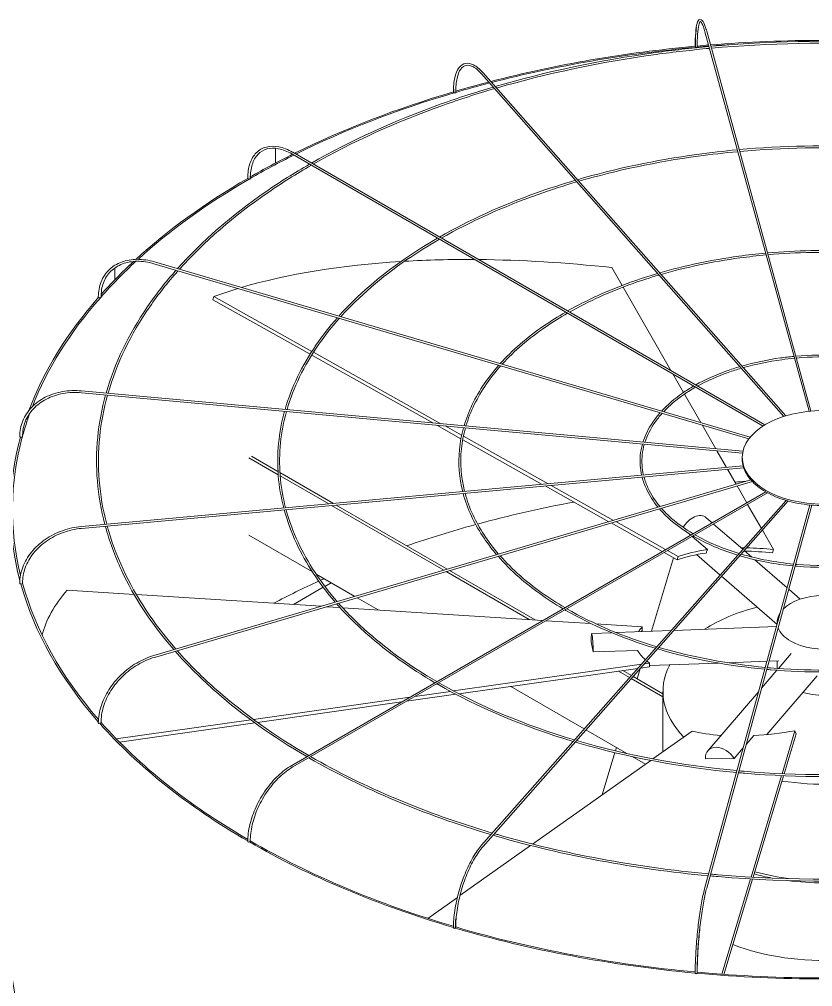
# Model space of a CAD drawing. Header units: millimetres. Extents: x -312439 to 477422, y -331570 to 212570.
# Drawn here: x 448838 to 449861, y 109039 to 110287 of the extents above; entities that cross this region are included whole.
import ezdxf

# ---------------------------------------------------------------- set-up
doc = ezdxf.new("R2010")
doc.units = ezdxf.units.MM

msp = doc.modelspace()

# ---------------------------------------------------------------- linework, layer by layer
at = {"color": 3, "linetype": 'Continuous', "lineweight": 0, "extrusion": (-1.11022e-16, 0.816497, 0.57735)}
for p, q in [((449856.3, 109781.12), (449721.945, 110270.878)), ((449724.307, 110271.526), (449858.775, 109781.358)), ((449823.899, 109774.46), (449433.95, 110216.317)), ((449826.464, 109775.256), (449435.786, 110217.938)), ((449168.081, 110120.436), (449168.081, 110101.422)), ((449189.049, 110113.21), (449797.1, 109762.151)), ((449799.465, 109763.614), (449190.273, 110115.331)), ((449780.423, 109747.781), (449011.853, 109973.875)), ((448960.895, 109950.919), (448960.895, 109966.13)), ((449778.788, 109745.709), (449011.162, 109971.525)), ((449615.246, 109943.529), (449602.035, 109966.59)), ((449678.211, 109833.62), (449616.479, 109941.378)), ((449087.413, 109924.973), (449088.648, 109929.261)), ((449212.646, 109854.782), (449087.413, 109924.973)), ((449088.648, 109929.261), (449214.972, 109858.458)), ((449370.917, 109766.074), (449214.785, 109853.583)), ((449217.113, 109857.258), (449381.534, 109765.103)), ((449694.375, 109805.406), (449680.632, 109829.394)), ((449770.589, 109727.067), (448917.735, 109805.055)), ((449771.047, 109729.485), (448917.959, 109807.494)), ((449716.637, 109766.546), (449695.596, 109803.274)), ((449407.271, 109745.698), (449376.161, 109763.135)), ((449386.778, 109762.164), (449408.164, 109750.177)), ((449736.034, 109732.686), (449718.396, 109763.475)), ((449512.237, 109686.866), (449409.531, 109744.432)), ((449410.403, 109748.922), (449519.875, 109687.565)), ((449749.836, 109708.593), (449737.521, 109730.091)), ((449133.516, 109721.285), (449171.576, 109699.311)), ((449171.304, 109703.468), (449136.98, 109723.285)), ((449770.18, 109719.731), (449770.18, 109721.731)), ((448917.735, 109632.503), (449771.393, 109710.565)), ((448917.959, 109630.064), (449772.116, 109708.171)), ((449242.743, 109662.223), (449173.846, 109702)), ((449762.221, 109686.975), (449751.175, 109706.256)), ((449781.343, 109692.6), (449011.162, 109466.033)), ((449783.181, 109690.588), (449011.853, 109463.683)), ((449174.148, 109697.826), (449236.762, 109661.676)), ((449800.386, 109677.304), (449189.049, 109324.348)), ((449190.273, 109322.227), (449802.863, 109675.906)), ((449598.154, 109638.711), (449516.01, 109684.752)), ((449523.648, 109685.45), (449603.981, 109640.425)), ((449775.87, 109663.15), (449763.473, 109684.79)), ((449433.95, 109221.241), (449826.605, 109666.165)), ((449829.209, 109665.412), (449435.786, 109219.62)), ((449240.439, 109659.553), (449385.097, 109576.035)), ((449389.686, 109577.385), (449246.42, 109660.1)), ((449857.343, 109660.238), (449721.945, 109166.68)), ((449859.822, 109660.015), (449724.307, 109166.032)), ((449794.793, 109630.118), (449777.088, 109661.024)), ((449666.851, 109600.208), (449601.142, 109637.037)), ((449606.968, 109638.751), (449671.228, 109602.734)), ((449723.82, 109643.84), (449731.258, 109637.393)), ((449733.217, 109635.696), (449770.898, 109603.042)), ((449810.517, 109602.67), (449796.079, 109627.873)), ((449215.772, 109573.795), (449133.516, 109621.285)), ((449700.621, 109623.987), (449703.587, 109621.417)), ((449705.546, 109619.72), (449725.275, 109602.623)), ((449673.713, 109601.341), (449687.323, 109593.713)), ((449772.749, 109601.438), (449782.33, 109593.136)), ((449809.282, 109598.383), (449810.517, 109602.67)), ((449653.07, 109497.378), (449681.628, 109591.925)), ((449686.088, 109589.426), (449669.337, 109598.814)), ((449686.088, 109589.426), (449687.323, 109593.713)), ((449711.235, 109596.238), (449741.64, 109569.889)), ((449786.352, 109589.65), (449828.063, 109553.504)), ((449503.163, 109511.869), (449392.616, 109575.694)), ((449270.355, 109542.281), (449220.51, 109571.059)), ((449388.026, 109574.343), (449495.374, 109512.366)), ((449743.491, 109568.285), (449815.095, 109506.235)), ((448985.682, 109544.876), (448899.52, 109550.371)), ((449229.646, 109554.007), (449191.134, 109531.771)), ((449239.846, 109559.895), (449231.784, 109555.241)), ((449830.115, 109551.726), (449845.051, 109538.783)), ((449226.88, 109529.491), (448988.624, 109544.688)), ((449300.658, 109524.786), (449273.285, 109540.589)), ((449251.258, 109527.937), (449234.013, 109529.036)), ((449512.782, 109511.256), (449254.777, 109527.712)), ((449574.817, 109507.299), (449517.194, 109510.974)), ((449640.928, 109503.082), (449581.46, 109506.875)), ((449641.024, 109498.415), (449640.928, 109503.082)), ((449681.856, 109498.445), (449814.305, 109503.354)), ((449815.21, 109508.871), (449815.21, 109506.653)), ((449575.933, 109494.519), (449601.41, 109495.463)), ((449607.361, 109495.684), (449678.478, 109498.32)), ((449577.973, 109470.59), (449575.34, 109483.597)), ((449635.201, 109472.711), (449577.973, 109470.59)), ((449816.743, 109449.36), (449833.088, 109468.431)), ((449397.781, 109420.305), (449640.022, 109454.744)), ((449650.507, 109451.554), (449639.034, 109449.923)), ((449643.757, 109455.275), (449650.412, 109456.221)), ((449650.507, 109451.554), (449650.412, 109456.221)), ((449650.477, 109453.036), (449739.372, 109456.331)), ((449751.63, 109456.785), (449802.042, 109458.654)), ((449804.608, 109458.749), (449817.529, 109459.228)), ((449815.21, 109459.142), (449815.21, 109449.472)), ((449635.298, 109449.392), (449404.769, 109416.618)), ((449610.545, 109445.872), (449624.885, 109437.593)), ((449627.224, 109440.243), (449616.104, 109446.663)), ((449667.932, 109416.74), (449629.388, 109438.993)), ((449634.536, 109436.021), (449638.58, 109449.409)), ((449795.107, 109424.115), (449814.762, 109447.049)), ((449801.819, 109364.001), (449866.66, 109439.658)), ((449566.422, 109371.347), (449471.563, 109426.114)), ((449627.05, 109436.343), (449667.932, 109412.74)), ((449139.583, 109383.597), (449341.357, 109412.283)), ((449400.616, 109416.027), (449337.1, 109406.997)), ((449347.856, 109413.207), (449393.692, 109419.724)), ((449667.932, 109341.871), (449667.932, 109419.633)), ((449725.729, 109343.165), (449791.372, 109419.756)), ((449330.601, 109406.073), (449144.968, 109379.682)), ((448962.747, 109358.457), (449136.121, 109383.105)), ((449141.474, 109379.185), (448966.778, 109354.349)), ((449621.195, 109339.723), (449568.586, 109370.097)), ((449705.516, 109368.494), (449655.023, 109332.728)), ((449775.079, 109351.105), (449785.031, 109362.718)), ((449821.556, 109313.533), (449838.194, 109369.019)), ((449839.524, 109364.827), (449824.11, 109313.424)), ((449839.524, 109364.827), (449838.194, 109369.019)), ((449589.266, 109286.15), (449605.767, 109340.777)), ((449606.476, 109343.126), (449607.787, 109347.465)), ((449759.599, 109333.044), (449771.343, 109346.747)), ((449652.252, 109330.764), (449499.79, 109222.771)), ((449645.274, 109325.822), (449628.21, 109335.673)), ((449722.771, 109332.898), (449759.599, 109333.044)), ((449781.57, 109180.187), (449820.83, 109311.114)), ((449823.384, 109311.003), (449784.114, 109180.042)), ((449497.163, 109220.91), (449406.041, 109156.366)), ((449743.99, 109054.866), (449780.847, 109177.776)), ((449783.391, 109177.63), (449746.523, 109054.683)), ((449402.717, 109154.011), (449364.479, 109126.925))]:
    msp.add_line(p, q, dxfattribs=at)
at = {"color": 3, "linetype": 'Continuous', "lineweight": 0}
for centre, major_axis, ratio, start_param, end_param in [((449875.105, 109654.196), (-1048.768, 0), 0.57735027, 4.57359934, 4.85199434), ((449875.105, 109654.196), (-1048.768, 0), 0.57735027, 4.87097639, 5.13416564), ((449875.105, 109654.196), (-1046.319, 0), 0.57735027, 4.87108521, 5.13404975), ((449710.705, 110251.649), (1.225, 0), 0.57735027, 3.14159265, 3.70729107), ((449710.896, 110250.95), (1.225, 0.004), 0.56474576, 3.29698969, 4.86778602), ((449710.896, 110250.95), (1.225, 0.004), 0.56474576, 4.86778602, 6.28318531), ((449875.105, 109654.196), (-1046.319, 0), 0.57735027, 4.85435141, 4.86879705), ((449875.105, 109654.196), (-1048.768, 0), 0.57735027, 4.85438672, 4.86842813), ((449875.105, 109654.196), (-1046.319, 0), 0.57735027, 4.79833842, 4.85195343), ((449875.105, 109654.196), (-1048.768, 0), 0.57735027, 5.13694439, 5.18189128), ((449875.105, 109654.196), (-1046.319, 0), 0.57735027, 5.13683502, 5.18307763), ((449875.105, 109654.196), (-1048.768, 0), 0.57735027, 5.18510484, 5.42093263), ((449875.105, 109654.196), (-1046.319, 0), 0.57735027, 5.18527527, 5.42075236), ((449398.82, 110193.142), (1.225, 0), 0.57735027, 3.14159265, 4.134446), ((449399.376, 110192.511), (1.225, 0.01), 0.56597275, 3.60793822, 5.17873454), ((449399.376, 110192.511), (1.225, 0.01), 0.56597275, 5.17873454, 6.28318531), ((449875.105, 109654.196), (-1046.319, 0), 0.57735027, 5.42407254, 5.49730565), ((449875.105, 109654.196), (-1048.768, 0), 0.57735027, 5.42424502, 5.49496708), ((449875.105, 109654.196), (-1048.768, 0), 0.57735027, 5.49938311, 5.72060344), ((449875.105, 109654.196), (-1046.319, 0), 0.57735027, 5.49937067, 5.71908805), ((449133.514, 110081.854), (1.225, 0), 0.57735027, 3.14159265, 4.45055499), ((449134.38, 110081.354), (1.225, 0.016), 0.56830663, 3.91933875, 5.49013508), ((449134.38, 110081.354), (1.225, 0.016), 0.56830663, 5.49013508, 6.28318531), ((449875.105, 109654.196), (-1046.319, 0), 0.57735027, 5.72402786, 5.81143896), ((449875.105, 109654.196), (-1048.768, 0), 0.57735027, 5.72583618, 5.80677108), ((449876.341, 109487.772), (-971.388, 279.904), 0.41303809, 5.42335715, 5.70815224), ((449876.341, 109487.772), (-971.388, 279.904), 0.41303809, 5.31032739, 5.41762277), ((449876.341, 109487.772), (-971.388, 279.904), 0.41303809, 5.11506512, 5.30461302), ((449876.341, 109487.772), (-971.388, 279.904), 0.41303809, 5.71506764, 5.76687966), ((449875.105, 109654.196), (-1048.768, 0), 0.57735027, 5.81359811, 6.07011802), ((449875.105, 109654.196), (-1046.319, 0), 0.57735027, 5.81336511, 6.06128621), ((448940.759, 109928.68), (1.225, 0), 0.57735027, 3.14159265, 4.76471425), ((448941.85, 109928.359), (1.225, 0.021), 0.57151893, 4.23145457, 5.8022509), ((448941.85, 109928.359), (1.225, 0.021), 0.57151893, 5.8022509, 6.28318531), ((449875.105, 109654.196), (-1046.319, 0), 0.57735027, 6.07532621, 6.12502314), ((449875.105, 109654.196), (-1048.768, 0), 0.57735027, 6.12772105, 6.43448057), ((449875.105, 109654.196), (-1046.319, 0), 0.57735027, 6.1272654, 6.42392093), ((448839.421, 109748.613), (1.225, 0), 0.57735027, 3.14159265, 5.07887352), ((448840.631, 109748.502), (1.225, 0.023), 0.57529521, 4.54449158, 6.11528791), ((448840.631, 109748.502), (1.225, 0.023), 0.57529521, 6.11528791, 6.28318531), ((449874.672, 109719.731), (-104.492, 0), 0.57735027, 0, 0.1535113), ((449874.672, 109719.731), (-104.492, 0), 0.57735027, 0.16064797, 0.46767057), ((449875.105, 109089.308), (1046.319, 0), 0.57735027, 1.66704137, 1.68043487), ((449874.672, 109719.731), (-104.492, 0), 0.57735027, 0.47480723, 0.78182983), ((449874.672, 109719.731), (-104.492, 0), 0.57735027, 0.7889665, 1.0959891), ((449875.105, 109089.308), (1046.319, 0), 0.57735027, 1.88378363, 2.01152702), ((449874.672, 109719.731), (-104.492, 0), 0.57735027, 1.10312576, 1.41014836), ((449874.672, 109719.731), (-104.492, 0), 0.57735027, 1.41728503, 1.72430763), ((449709.341, 109627.132), (-14.478, -16.707), 0.67950023, 3.14159265, 5.02860292), ((449875.105, 109089.308), (1046.319, 0), 0.57735027, 2.01409491, 2.11046953), ((449876.341, 109487.772), (233.097, -67.167), 0.41303809, 2.38836611, 2.62528701), ((449876.341, 109487.772), (233.097, -67.167), 0.41303809, 2.14647482, 2.1667574), ((449875.105, 109483.485), (-233.097, 67.167), 0.41303809, 5.11506512, 5.27837519), ((449876.341, 109487.772), (233.097, -67.167), 0.41303809, 1.97347247, 2.1313259), ((449875.105, 109483.485), (-233.097, 67.167), 0.41303809, 5.53223376, 5.76687966), ((449875.105, 109089.308), (1046.319, 0), 0.57735027, 2.24276735, 2.31574628), ((449875.105, 109089.308), (1046.319, 0), 0.57735027, 2.23436866, 2.24000128), ((448839.421, 109559.279), (1.225, 0), 0.57735027, 3.14159265, 5.39303278), ((449875.105, 109654.196), (-1048.768, 0), 0.57735027, 0.1585854, 0.46892864), ((448840.631, 109559.39), (1.225, 0.023), 0.57926583, 4.8585762, 6.28318531), ((449875.105, 109654.196), (-1046.319, 0), 0.57735027, 0.15790655, 0.46457773), ((449875.01, 109488.152), (-1010.701, -20.593), 0.30331876, 6.01219977, 6.20271663), ((449875.105, 109508.871), (-59.895, 0), 0.57735027, 3.69756416, 5.76575409), ((449875.105, 109419.633), (-207.174, 0), 0.57735027, 5.13902547, 5.54737639), ((449875.105, 109508.871), (-59.895, 0), 0.57735027, 5.91432374, 6.33788761), ((449875.01, 109488.152), (-242.531, -4.942), 0.30331876, 6.01219977, 6.09914028), ((449875.105, 109508.871), (-59.895, 0), 0.57735027, 0.20327195, 0.78539816), ((449875.105, 109508.871), (-59.895, 0), 0.57735027, 0.78539816, 2.89978042), ((449576.752, 109472.426), (-0.819, 22.092), 0.05230802, 4.627231, 7.32191967), ((449875.105, 109483.485), (-242.531, -4.942), 0.30331876, 6.01219977, 6.0333648), ((449875.01, 109488.152), (-242.531, -4.942), 0.30331876, 0.14390811, 0.31767721), ((449875.01, 109488.152), (-242.531, -4.942), 0.30331876, 0.34103276, 0.38082901), ((449875.105, 109419.633), (-207.174, 0), 0.57735027, 5.99169836, 6.79713651), ((449875.105, 109449.249), (-59.895, 0), 0.57735027, 1.1079301, 2.23846982), ((448940.759, 109379.212), (1.225, 0), 0.57735027, 3.14159265, 5.70719205), ((449875.105, 109654.196), (-1048.768, 0), 0.57735027, 0.4725868, 0.78374969), ((448941.85, 109379.533), (1.225, 0.021), 0.58304212, 5.17373692, 6.28318531), ((449875.105, 109654.196), (-1046.319, 0), 0.57735027, 0.47175253, 0.78145685), ((449873.775, 109487.677), (-231.216, -73.381), 0.44048996, 0.62708313, 0.83556185), ((449873.775, 109487.677), (-231.216, -73.381), 0.44048996, 1.04197677, 1.27889767), ((449742.516, 109328.779), (16.786, -14.386), 0.73180825, 1.0914656, 3.78615427), ((449875.105, 109419.633), (-207.174, 0), 0.57735027, 1.30817895, 1.9425337), ((449133.514, 109226.038), (1.225, 0), 0.57735027, 3.14159265, 6.02135132), ((449875.105, 109654.196), (-1048.768, 0), 0.57735027, 0.78656596, 1.09808088), ((449134.38, 109226.538), (1.225, 0.017), 0.58625442, 5.48989346, 6.28318531), ((449875.105, 109654.196), (-1046.319, 0), 0.57735027, 0.78587838, 1.09689941), ((449875.105, 109295.128), (-212.072, 0), 0.57735027, 1.13383327, 1.25213937), ((449875.105, 109295.128), (-207.174, 0), 0.57735027, 1.12739667, 1.36460952), ((449875.105, 109295.128), (-212.072, 0), 0.57735027, 1.3476903, 1.79509044), ((449398.82, 109114.751), (-1.225, 0), 0.57735027, 0, 3.14159265), ((449875.105, 109654.196), (-1048.768, 0), 0.57735027, 1.10054445, 1.41220862), ((449399.376, 109115.381), (-1.225, -0.011), 0.58858829, 2.66526492, 3.14159265), ((449875.105, 109654.196), (-1046.319, 0), 0.57735027, 1.10010535, 1.41183726), ((449875.105, 109195.128), (-212.072, 0), 0.57735027, 0.98594125, 2.34464399), ((449875.105, 109091.308), (-1048.768, 0), 0.57735027, 0, 3.14159265), ((449710.705, 109056.244), (-1.225, 0), 0.57735027, 0, 3.14159265), ((449875.105, 109654.196), (-1048.768, 0), 0.57735027, 1.41453598, 1.72626058), ((449710.896, 109056.942), (-1.225, -0.004), 0.58981528, 2.98275574, 3.14159265), ((449875.105, 109654.196), (-1046.319, 0), 0.57735027, 1.41438895, 1.72636573)]:
    msp.add_ellipse(centre, major_axis=major_axis, ratio=ratio, start_param=start_param, end_param=end_param, dxfattribs=at)
msp.add_ellipse((449874.672, 109721.731), major_axis=(-104.492, 0), ratio=0.57735027, dxfattribs=at)
for points, knots in [([(449709.48, 110251.649), (449709.48, 110258.463), (449709.686, 110264.529), (449710.497, 110274.602), (449711.095, 110278.599), (449712.702, 110284.285), (449713.604, 110286.346), (449716.744, 110286.808), (449717.738, 110286.218), (449719.942, 110283.876), (449721.172, 110281.258), (449723.09, 110275.733), (449723.699, 110273.742), (449724.307, 110271.526)], [4.71238898, 4.71238898, 4.71238898, 4.71238898, 5.02654825, 5.02654825, 5.34070751, 5.34070751, 5.65486678, 5.65486678, 5.82360284, 5.82360284, 6.1377621, 6.1377621, 6.28318531, 6.28318531, 6.28318531, 6.28318531]), ([(449711.007, 110276.189), (449710.971, 110275.947), (449710.935, 110275.699), (449710.327, 110271.352), (449709.95, 110266.14), (449709.698, 110257.191), (449709.662, 110254.15), (449709.671, 110250.949)], [7.384497053, 7.384497053, 7.384497053, 7.384497053, 7.403952931, 7.403952931, 7.721220971, 7.721220971, 7.869487909, 7.869487909, 7.869487909, 7.869487909]), ([(449721.945, 110270.878), (449720.672, 110275.518), (449719.395, 110279.084), (449717.171, 110283.407), (449716.174, 110284.006), (449716.068, 110284.006), (449715.249, 110283.411), (449713.84, 110278.753), (449713.262, 110275.354), (449712.42, 110266.38), (449712.172, 110260.661), (449712.12, 110253.109), (449712.118, 110252.041), (449712.121, 110250.954)], [0, 0, 0, 0, 0.31526689, 0.31526689, 0.60947257, 0.60947257, 0.92674061, 0.92674061, 1.22083726, 1.22083726, 1.53563039, 1.53563039, 1.5863402, 1.5863402, 1.5863402, 1.5863402]), ([(449727.184, 110251.782), (449703.887, 110249.638), (449680.73, 110246.985), (449586.362, 110234.02), (449516.952, 110219.34), (449451.447, 110200.192)], [4.085069591, 4.085069591, 4.085069591, 4.085069591, 4.160608173, 4.160608173, 4.395665913, 4.395665913, 4.395665913, 4.395665913]), ([(449727.842, 110249.382), (449704.811, 110247.269), (449681.916, 110244.658), (449587.93, 110231.816), (449518.635, 110217.217), (449453.238, 110198.163)], [4.084600117, 4.084600117, 4.084600117, 4.084600117, 4.159387709, 4.159387709, 4.39434399, 4.39434399, 4.39434399, 4.39434399]), ([(450019.683, 110252.008), (449998.438, 110253.929), (449977.078, 110255.429), (449880.378, 110260.272), (449804.312, 110258.76), (449729.662, 110252.008)], [3.771589677, 3.771589677, 3.771589677, 3.771589677, 3.840445898, 3.840445898, 4.082391957, 4.082391957, 4.082391957, 4.082391957]), ([(450019.025, 110249.608), (449998.233, 110251.483), (449977.331, 110252.952), (449881.079, 110257.824), (449804.991, 110256.341), (449730.32, 110249.608)], [3.7720633, 3.7720633, 3.7720633, 3.7720633, 3.839550132, 3.839550132, 4.081918334, 4.081918334, 4.081918334, 4.081918334]), ([(449397.595, 110193.142), (449397.595, 110200.002), (449398.197, 110206.197), (449400.582, 110216.699), (449402.361, 110221.01), (449407.083, 110227.349), (449410.079, 110229.373), (449416.639, 110230.511), (449420.076, 110229.818), (449427.329, 110226.137), (449431.186, 110222.994), (449435.283, 110218.503), (449435.535, 110218.223), (449435.786, 110217.938)], [4.71238898, 4.71238898, 4.71238898, 4.71238898, 5.02654825, 5.02654825, 5.34070751, 5.34070751, 5.65486678, 5.65486678, 5.94845155, 5.94845155, 6.26261081, 6.26261081, 6.28318531, 6.28318531, 6.28318531, 6.28318531]), ([(449433.95, 110216.317), (449430.294, 110220.46), (449426.662, 110223.522), (449419.93, 110227.209), (449416.868, 110227.835), (449411.503, 110226.895), (449409.115, 110225.319), (449405.007, 110219.725), (449403.341, 110215.707), (449401.132, 110205.695), (449400.573, 110199.733), (449400.597, 110192.907), (449400.599, 110192.715), (449400.6, 110192.522)], [0, 0, 0, 0, 0.31464476, 0.31464476, 0.6289116, 0.6289116, 0.94617964, 0.94617964, 1.26344768, 1.26344768, 1.5772832, 1.5772832, 1.5863402, 1.5863402, 1.5863402, 1.5863402]), ([(449448.852, 110199.431), (449426.035, 110192.71), (449403.695, 110185.448), (449321.304, 110156.035), (449264.988, 110130.391), (449214.411, 110101.395)], [4.398772282, 4.398772282, 4.398772282, 4.398772282, 4.480777933, 4.480777933, 4.708868502, 4.708868502, 4.708868502, 4.708868502]), ([(449450.641, 110197.404), (449427.919, 110190.733), (449405.672, 110183.525), (449323.515, 110154.298), (449267.33, 110128.802), (449216.866, 110099.978)], [4.39745622, 4.39745622, 4.39745622, 4.39745622, 4.479217897, 4.479217897, 4.707006068, 4.707006068, 4.707006068, 4.707006068]), ([(449398.188, 110196.559), (449398.165, 110195.743), (449398.152, 110194.915), (449398.145, 110193.558), (449398.146, 110193.035), (449398.151, 110192.508)], [7.8059806913, 7.8059806913, 7.8059806913, 7.8059806913, 7.8451401512, 7.8451401512, 7.8694167814, 7.8694167814, 7.8694167814, 7.8694167814]), ([(449983.116, 110118.712), (449967.267, 110120.141), (449951.334, 110121.256), (449879.02, 110124.872), (449822.098, 110123.747), (449766.229, 110118.712)], [3.772165081, 3.772165081, 3.772165081, 3.772165081, 3.840593344, 3.840593344, 4.081816553, 4.081816553, 4.081816553, 4.081816553]), ([(449132.289, 110081.854), (449132.289, 110088.754), (449133.234, 110095.135), (449136.968, 110106.249), (449139.761, 110110.984), (449146.955, 110118.264), (449151.348, 110120.807), (449161.218, 110123.413), (449166.685, 110123.481), (449178.142, 110121.205), (449184.138, 110118.854), (449190.168, 110115.392), (449190.22, 110115.362), (449190.273, 110115.331)], [3.14159265, 3.14159265, 3.14159265, 3.14159265, 3.45575192, 3.45575192, 3.76991118, 3.76991118, 4.08269654, 4.08269654, 4.39544819, 4.39544819, 4.70960746, 4.70960746, 4.71238898, 4.71238898, 4.71238898, 4.71238898]), ([(449189.049, 110113.21), (449183.299, 110116.529), (449177.574, 110118.771), (449166.776, 110120.911), (449161.71, 110120.812), (449152.707, 110118.357), (449148.761, 110116.008), (449142.27, 110109.235), (449139.728, 110104.801), (449136.348, 110094.213), (449135.515, 110088.063), (449135.605, 110081.37)], [1.57079633, 1.57079633, 1.57079633, 1.57079633, 1.88806437, 1.88806437, 2.20533241, 2.20533241, 2.52260045, 2.52260045, 2.83986849, 2.83986849, 3.15713653, 3.15713653, 3.15713653, 3.15713653]), ([(449763.751, 110118.487), (449746.291, 110116.876), (449728.937, 110114.886), (449658.385, 110105.184), (449606.526, 110094.229), (449557.565, 110079.949)], [4.085383912, 4.085383912, 4.085383912, 4.085383912, 4.160809561, 4.160809561, 4.394762921, 4.394762921, 4.394762921, 4.394762921]), ([(449764.409, 110116.087), (449747.215, 110114.508), (449730.123, 110112.559), (449659.953, 110102.98), (449608.21, 110092.105), (449559.356, 110077.919)], [4.084758769, 4.084758769, 4.084758769, 4.084758769, 4.159183124, 4.159183124, 4.392998475, 4.392998475, 4.392998475, 4.392998475]), ([(449982.458, 110116.312), (449967.062, 110117.694), (449951.587, 110118.779), (449879.721, 110122.423), (449822.777, 110121.328), (449766.887, 110116.312)], [3.772797592, 3.772797592, 3.772797592, 3.772797592, 3.839399606, 3.839399606, 4.081184042, 4.081184042, 4.081184042, 4.081184042]), ([(449211.957, 110099.983), (449192.423, 110088.701), (449173.751, 110076.919), (449111.667, 110034.086), (449073.189, 110000.64), (449041.519, 109965.148)], [4.712563603, 4.712563603, 4.712563603, 4.712563603, 4.800982872, 4.800982872, 5.022068239, 5.022068239, 5.022068239, 5.022068239]), ([(449214.408, 110098.569), (449194.917, 110087.354), (449176.287, 110075.642), (449114.245, 110033.01), (449075.778, 109999.704), (449044.12, 109964.383)], [4.710711416, 4.710711416, 4.710711416, 4.710711416, 4.799012884, 4.799012884, 5.020261931, 5.020261931, 5.020261931, 5.020261931]), ([(449554.969, 110079.188), (449537.816, 110074.133), (449521.022, 110068.672), (449459.46, 110046.682), (449417.451, 110027.572), (449379.684, 110005.975)], [4.398901247, 4.398901247, 4.398901247, 4.398901247, 4.481035777, 4.481035777, 4.70761983, 4.70761983, 4.70761983, 4.70761983]), ([(449556.758, 110077.161), (449539.701, 110072.156), (449522.999, 110066.749), (449461.672, 110044.944), (449419.794, 110025.982), (449382.141, 110004.556)], [4.397147207, 4.397147207, 4.397147207, 4.397147207, 4.478956818, 4.478956818, 4.705132161, 4.705132161, 4.705132161, 4.705132161]), ([(449377.229, 110004.564), (449362.505, 109996.061), (449348.434, 109987.179), (449302.075, 109955.174), (449273.409, 109930.291), (449249.758, 109903.889)], [4.712541759, 4.712541759, 4.712541759, 4.712541759, 4.801308866, 4.801308866, 5.020482203, 5.020482203, 5.020482203, 5.020482203]), ([(449379.68, 110003.149), (449365, 109994.713), (449350.97, 109985.902), (449304.655, 109954.097), (449276, 109929.355), (449252.363, 109903.123)], [4.710072273, 4.710072273, 4.710072273, 4.710072273, 4.798683598, 4.798683598, 5.018063384, 5.018063384, 5.018063384, 5.018063384]), ([(449946.561, 109985.462), (449936.105, 109986.397), (449925.594, 109987.128), (449877.657, 109989.517), (449839.876, 109988.78), (449802.783, 109985.462)], [3.773286698, 3.773286698, 3.773286698, 3.773286698, 3.840886477, 3.840886477, 4.080694936, 4.080694936, 4.080694936, 4.080694936]), ([(449945.903, 109983.061), (449935.9, 109983.95), (449925.847, 109984.652), (449878.359, 109987.068), (449840.555, 109986.36), (449803.442, 109983.061)], [3.774238416, 3.774238416, 3.774238416, 3.774238416, 3.839097695, 3.839097695, 4.079743218, 4.079743218, 4.079743218, 4.079743218]), ([(448939.534, 109928.68), (448939.534, 109935.609), (448940.732, 109942.208), (448945.433, 109954.085), (448948.938, 109959.359), (448957.9, 109968.027), (448963.354, 109971.417), (448975.638, 109975.982), (448982.465, 109977.157), (448996.817, 109977.209), (449004.341, 109976.085), (449011.853, 109973.875)], [4.71238898, 4.71238898, 4.71238898, 4.71238898, 5.02654825, 5.02654825, 5.34070751, 5.34070751, 5.65486678, 5.65486678, 5.96902604, 5.96902604, 6.28318531, 6.28318531, 6.28318531, 6.28318531]), ([(449011.162, 109971.525), (449003.899, 109973.662), (448996.65, 109974.729), (448982.914, 109974.637), (448976.429, 109973.478), (448964.861, 109969.078), (448959.778, 109965.839), (448951.481, 109957.607), (448948.265, 109952.612), (448944.004, 109941.321), (448942.962, 109935.024), (448943.074, 109928.38)], [0, 0, 0, 0, 0.31726804, 0.31726804, 0.63453608, 0.63453608, 0.95180412, 0.95180412, 1.26907216, 1.26907216, 1.5863402, 1.5863402, 1.5863402, 1.5863402]), ([(449800.305, 109985.236), (449788.687, 109984.16), (449777.139, 109982.832), (449730.397, 109976.393), (449696.078, 109969.158), (449663.651, 109959.741)], [4.086037534, 4.086037534, 4.086037534, 4.086037534, 4.161210359, 4.161210359, 4.393038284, 4.393038284, 4.393038284, 4.393038284]), ([(449800.963, 109982.837), (449789.611, 109981.792), (449778.326, 109980.505), (449731.965, 109974.188), (449697.763, 109967.033), (449665.444, 109957.71)], [4.08510236, 4.08510236, 4.08510236, 4.08510236, 4.158773218, 4.158773218, 4.390386282, 4.390386282, 4.390386282, 4.390386282]), ([(449039.721, 109963.124), (449026.234, 109947.852), (449014, 109932.207), (448978.444, 109880.298), (448960.492, 109842.792), (448949.643, 109804.596)], [5.026267439, 5.026267439, 5.026267439, 5.026267439, 5.121193451, 5.121193451, 5.33524268, 5.33524268, 5.33524268, 5.33524268]), ([(449042.317, 109962.36), (449028.931, 109947.27), (449016.782, 109931.818), (448981.096, 109880.082), (448963.03, 109842.559), (448952.126, 109804.369)], [5.024480731, 5.024480731, 5.024480731, 5.024480731, 5.118801023, 5.118801023, 5.334410373, 5.334410373, 5.334410373, 5.334410373]), ([(449661.055, 109958.981), (449649.577, 109955.596), (449638.34, 109951.938), (449597.6, 109937.369), (449569.883, 109924.786), (449544.919, 109910.577)], [4.399235311, 4.399235311, 4.399235311, 4.399235311, 4.481549286, 4.481549286, 4.705249353, 4.705249353, 4.705249353, 4.705249353]), ([(449662.844, 109956.954), (449651.462, 109953.619), (449640.317, 109950.015), (449599.813, 109935.631), (449572.229, 109923.194), (449547.379, 109909.156)], [4.396606667, 4.396606667, 4.396606667, 4.396606667, 4.478434088, 4.478434088, 4.701505316, 4.701505316, 4.701505316, 4.701505316]), ([(449247.958, 109901.866), (449237.762, 109890.327), (449228.519, 109878.503), (449201.99, 109839.727), (449188.614, 109811.867), (449180.457, 109783.49)], [5.026073872, 5.026073872, 5.026073872, 5.026073872, 5.121589201, 5.121589201, 5.333322518, 5.333322518, 5.333322518, 5.333322518]), ([(449250.554, 109901.102), (449240.46, 109889.745), (449231.301, 109878.114), (449204.643, 109839.511), (449191.154, 109811.635), (449182.941, 109783.263)], [5.023689806, 5.023689806, 5.023689806, 5.023689806, 5.118400985, 5.118400985, 5.332193335, 5.332193335, 5.332193335, 5.332193335]), ([(449542.461, 109909.167), (449532.563, 109903.45), (449523.106, 109897.476), (449492.468, 109876.297), (449473.602, 109859.964), (449457.968, 109842.639)], [4.712617693, 4.712617693, 4.712617693, 4.712617693, 4.801958432, 4.801958432, 5.017472679, 5.017472679, 5.017472679, 5.017472679]), ([(449544.912, 109907.752), (449535.058, 109902.102), (449525.642, 109896.199), (449495.05, 109875.22), (449476.198, 109859.027), (449460.578, 109841.872)], [4.708914423, 4.708914423, 4.708914423, 4.708914423, 4.798024648, 4.798024648, 5.013814843, 5.013814843, 5.013814843, 5.013814843]), ([(449836.86, 109851.985), (449831.084, 109851.444), (449825.344, 109850.778), (449802.409, 109847.602), (449785.631, 109844.087), (449769.739, 109839.531)], [4.08798608, 4.08798608, 4.08798608, 4.08798608, 4.162397179, 4.162397179, 4.387898946, 4.387898946, 4.387898946, 4.387898946]), ([(449837.518, 109849.587), (449832.008, 109849.076), (449826.53, 109848.452), (449803.979, 109845.396), (449787.318, 109841.96), (449771.536, 109837.495)], [4.086130867, 4.086130867, 4.086130867, 4.086130867, 4.157537531, 4.157537531, 4.382563309, 4.382563309, 4.382563309, 4.382563309]), ([(449910.006, 109852.21), (449904.944, 109852.653), (449899.856, 109853), (449876.297, 109854.163), (449857.655, 109853.812), (449839.338, 109852.21)], [3.776630452, 3.776630452, 3.776630452, 3.776630452, 3.841752063, 3.841752063, 4.077351182, 4.077351182, 4.077351182, 4.077351182]), ([(449909.348, 109849.809), (449904.739, 109850.206), (449900.109, 109850.525), (449876.998, 109851.713), (449858.334, 109851.392), (449839.997, 109849.809)], [3.778551419, 3.778551419, 3.778551419, 3.778551419, 3.838185012, 3.838185012, 4.075430215, 4.075430215, 4.075430215, 4.075430215]), ([(449456.162, 109840.617), (449449.271, 109832.823), (449443.03, 109824.833), (449425.524, 109799.188), (449416.723, 109780.958), (449411.263, 109762.384)], [5.025838542, 5.025838542, 5.025838542, 5.025838542, 5.122377625, 5.122377625, 5.329668134, 5.329668134, 5.329668134, 5.329668134]), ([(449458.76, 109839.853), (449451.97, 109832.241), (449445.812, 109824.444), (449428.181, 109798.973), (449419.266, 109780.726), (449413.75, 109762.157)], [5.022258505, 5.022258505, 5.022258505, 5.022258505, 5.117600339, 5.117600339, 5.327918781, 5.327918781, 5.327918781, 5.327918781]), ([(449767.14, 109838.774), (449761.338, 109837.059), (449755.659, 109835.204), (449735.739, 109828.057), (449722.316, 109821.998), (449710.159, 109815.175)], [4.400230759, 4.400230759, 4.400230759, 4.400230759, 4.483072665, 4.483072665, 4.698193224, 4.698193224, 4.698193224, 4.698193224]), ([(449768.93, 109836.747), (449763.223, 109835.081), (449757.635, 109833.281), (449737.956, 109826.317), (449724.67, 109820.403), (449712.631, 109813.748)], [4.394987895, 4.394987895, 4.394987895, 4.394987895, 4.476861237, 4.476861237, 4.690631098, 4.690631098, 4.690631098, 4.690631098]), ([(449707.692, 109813.771), (449702.62, 109810.839), (449697.777, 109807.774), (449682.859, 109797.42), (449673.797, 109789.635), (449666.19, 109781.386)], [4.712843699, 4.712843699, 4.712843699, 4.712843699, 4.803888031, 4.803888031, 5.008535494, 5.008535494, 5.008535494, 5.008535494]), ([(449710.146, 109812.354), (449705.117, 109809.491), (449700.314, 109806.496), (449685.449, 109796.343), (449676.407, 109788.697), (449668.816, 109780.613)], [4.705442937, 4.705442937, 4.705442937, 4.705442937, 4.796044704, 4.796044704, 5.001045495, 5.001045495, 5.001045495, 5.001045495]), ([(448838.196, 109748.613), (448838.196, 109755.557), (448839.528, 109762.387), (448844.723, 109775.13), (448848.585, 109781.04), (448858.442, 109791.354), (448864.435, 109795.758), (448877.953, 109802.64), (448885.476, 109805.12), (448901.321, 109807.927), (448909.641, 109808.254), (448917.959, 109807.494)], [4.71238898, 4.71238898, 4.71238898, 4.71238898, 5.02654825, 5.02654825, 5.34070751, 5.34070751, 5.65486678, 5.65486678, 5.96902604, 5.96902604, 6.28318531, 6.28318531, 6.28318531, 6.28318531]), ([(448917.735, 109805.055), (448909.674, 109805.792), (448901.618, 109805.462), (448886.325, 109802.709), (448879.091, 109800.287), (448866.168, 109793.605), (448860.481, 109789.347), (448851.207, 109779.433), (448847.62, 109773.778), (448842.882, 109761.627), (448841.731, 109755.132), (448841.855, 109748.525)], [0, 0, 0, 0, 0.31726804, 0.31726804, 0.63453608, 0.63453608, 0.95180412, 0.95180412, 1.26907216, 1.26907216, 1.5863402, 1.5863402, 1.5863402, 1.5863402]), ([(448948.972, 109802.198), (448943.974, 109784.097), (448940.566, 109765.846), (448935.083, 109710.065), (448938.159, 109672.365), (448947.926, 109635.264)], [5.339721085, 5.339721085, 5.339721085, 5.339721085, 5.441089183, 5.441089183, 5.648615479, 5.648615479, 5.648615479, 5.648615479]), ([(448951.451, 109801.972), (448946.533, 109784.25), (448943.152, 109766.39), (448937.472, 109710.772), (448940.519, 109672.837), (448950.399, 109635.49)], [5.338921526, 5.338921526, 5.338921526, 5.338921526, 5.438899176, 5.438899176, 5.64936187, 5.64936187, 5.64936187, 5.64936187]), ([(449179.78, 109781.092), (449175.986, 109767.386), (449173.404, 109753.565), (449169.333, 109711.89), (449171.572, 109683.911), (449178.716, 109656.368)], [5.339283406, 5.339283406, 5.339283406, 5.339283406, 5.441448905, 5.441448905, 5.646435094, 5.646435094, 5.646435094, 5.646435094]), ([(449182.26, 109780.866), (449178.545, 109767.54), (449175.99, 109754.11), (449171.724, 109712.596), (449173.933, 109684.382), (449181.188, 109656.594)], [5.33821232, 5.33821232, 5.33821232, 5.33821232, 5.438530423, 5.438530423, 5.647409525, 5.647409525, 5.647409525, 5.647409525]), ([(449664.367, 109779.369), (449660.78, 109775.319), (449657.54, 109771.163), (449649.056, 109758.648), (449644.834, 109750.046), (449642.087, 109741.277)], [5.025139852, 5.025139852, 5.025139852, 5.025139852, 5.124718569, 5.124718569, 5.318852702, 5.318852702, 5.318852702, 5.318852702]), ([(449666.968, 109778.604), (449663.481, 109774.736), (449660.323, 109770.773), (449651.723, 109758.435), (449647.39, 109749.816), (449644.584, 109741.049)], [5.01795641, 5.01795641, 5.01795641, 5.01795641, 5.115193837, 5.115193837, 5.315025269, 5.315025269, 5.315025269, 5.315025269]), ([(449410.577, 109759.987), (449407.992, 109750.692), (449406.241, 109741.316), (449403.582, 109713.745), (449404.989, 109695.473), (449409.525, 109677.474)], [5.33857876, 5.33857876, 5.33857876, 5.33857876, 5.442163387, 5.442163387, 5.64226325, 5.64226325, 5.64226325, 5.64226325]), ([(449413.057, 109759.761), (449410.552, 109750.846), (449408.827, 109741.86), (449405.975, 109714.451), (449407.352, 109695.943), (449411.994, 109677.7)], [5.336959594, 5.336959594, 5.336959594, 5.336959594, 5.437790201, 5.437790201, 5.643665153, 5.643665153, 5.643665153, 5.643665153]), ([(449641.374, 109738.883), (449639.998, 109733.998), (449639.077, 109729.068), (449637.827, 109715.601), (449638.411, 109707.035), (449640.357, 109698.582)], [5.336493801, 5.336493801, 5.336493801, 5.336493801, 5.444267704, 5.444267704, 5.629920419, 5.629920419, 5.629920419, 5.629920419]), ([(449643.857, 109738.656), (449642.561, 109734.151), (449641.665, 109729.612), (449640.229, 109716.306), (449640.78, 109707.504), (449642.82, 109698.807)], [5.333180829, 5.333180829, 5.333180829, 5.333180829, 5.43554784, 5.43554784, 5.632366847, 5.632366847, 5.632366847, 5.632366847]), ([(449640.948, 109696.177), (449642.296, 109691.021), (449644.15, 109685.914), (449650.276, 109672.792), (449655.336, 109664.91), (449661.583, 109657.37)], [5.647555853, 5.647555853, 5.647555853, 5.647555853, 5.761093974, 5.761093974, 5.943993783, 5.943993783, 5.943993783, 5.943993783]), ([(449643.422, 109696.403), (449644.694, 109691.63), (449646.416, 109686.894), (449652.409, 109673.94), (449657.627, 109665.858), (449664.145, 109658.124)], [5.650528691, 5.650528691, 5.650528691, 5.650528691, 5.758797505, 5.758797505, 5.950674573, 5.950674573, 5.950674573, 5.950674573]), ([(449410.149, 109675.072), (449412.78, 109665.246), (449416.342, 109655.507), (449428.814, 109628.739), (449439.731, 109612.033), (449453.346, 109596.112)], [5.651173142, 5.651173142, 5.651173142, 5.651173142, 5.760561648, 5.760561648, 5.95641101, 5.95641101, 5.95641101, 5.95641101]), ([(449412.625, 109675.298), (449415.179, 109665.855), (449418.608, 109656.487), (449430.943, 109629.89), (449442.024, 109612.984), (449455.924, 109596.87)], [5.65270674, 5.65270674, 5.65270674, 5.65270674, 5.759411073, 5.759411073, 5.959865306, 5.959865306, 5.959865306, 5.959865306]), ([(449179.352, 109653.967), (449183.265, 109639.471), (449188.534, 109625.101), (449207.349, 109584.687), (449224.132, 109559.158), (449245.131, 109534.86)], [5.652395762, 5.652395762, 5.652395762, 5.652395762, 5.760377777, 5.760377777, 5.960593901, 5.960593901, 5.960593901, 5.960593901]), ([(449181.828, 109654.193), (449185.664, 109640.08), (449190.799, 109626.081), (449209.477, 109585.839), (449226.426, 109560.11), (449247.714, 109535.62)], [5.653428737, 5.653428737, 5.653428737, 5.653428737, 5.759610075, 5.759610075, 5.96292207, 5.96292207, 5.96292207, 5.96292207]), ([(449663.313, 109655.326), (449667.519, 109650.459), (449672.223, 109645.742), (449685.293, 109634.271), (449694.282, 109627.76), (449704.209, 109621.776)], [5.960592691, 5.960592691, 5.960592691, 5.960592691, 6.079635734, 6.079635734, 6.26166654, 6.26166654, 6.26166654, 6.26166654]), ([(449665.9, 109656.087), (449669.862, 109651.581), (449674.268, 109647.201), (449687.158, 109635.903), (449696.395, 109629.263), (449706.637, 109623.178)], [5.967591178, 5.967591178, 5.967591178, 5.967591178, 6.080287214, 6.080287214, 6.268831801, 6.268831801, 6.268831801, 6.268831801]), ([(448838.196, 109559.279), (448838.196, 109566.224), (448839.527, 109573.28), (448844.702, 109586.919), (448848.545, 109593.501), (448858.353, 109605.559), (448864.318, 109611.033), (448877.787, 109620.354), (448885.289, 109624.199), (448901.106, 109629.894), (448909.418, 109631.743), (448917.735, 109632.503)], [4.71238898, 4.71238898, 4.71238898, 4.71238898, 5.02654825, 5.02654825, 5.34070751, 5.34070751, 5.65486678, 5.65486678, 5.96902604, 5.96902604, 6.28318531, 6.28318531, 6.28318531, 6.28318531]), ([(448917.959, 109630.064), (448909.897, 109629.327), (448901.833, 109627.523), (448886.512, 109621.963), (448879.256, 109618.208), (448866.283, 109609.127), (448860.568, 109603.804), (448851.245, 109592.133), (448847.639, 109585.788), (448842.882, 109572.718), (448841.731, 109565.995), (448841.855, 109559.413)], [0, 0, 0, 0, 0.31726804, 0.31726804, 0.63453608, 0.63453608, 0.95180412, 0.95180412, 1.26907216, 1.26907216, 1.5863402, 1.5863402, 1.5863402, 1.5863402]), ([(448948.567, 109632.863), (448953.76, 109613.713), (448960.732, 109594.727), (448985.89, 109540.669), (449008.552, 109506.305), (449036.953, 109473.62)], [5.653093793, 5.653093793, 5.653093793, 5.653093793, 5.7602846, 5.7602846, 5.96276906, 5.96276906, 5.96276906, 5.96276906]), ([(448951.044, 109633.089), (448956.159, 109614.322), (448962.997, 109595.707), (448988.018, 109541.822), (449010.845, 109507.257), (449039.538, 109474.38)], [5.653873117, 5.653873117, 5.653873117, 5.653873117, 5.75970856, 5.75970856, 5.964525032, 5.964525032, 5.964525032, 5.964525032]), ([(449725.275, 109602.623), (449725.185, 109602.429), (449725.096, 109602.236), (449724.442, 109600.765), (449723.982, 109599.495), (449723.631, 109598.28)], [52.47056241, 52.47056241, 52.47056241, 52.47056241, 52.72742849, 52.72742849, 54.42831534, 54.42831534, 54.42831534, 54.42831534]), ([(449455.105, 109594.076), (449463.238, 109584.763), (449472.296, 109575.725), (449498.823, 109552.452), (449517.854, 109538.82), (449538.958, 109526.368)], [5.964776177, 5.964776177, 5.964776177, 5.964776177, 6.079826485, 6.079826485, 6.272361792, 6.272361792, 6.272361792, 6.272361792]), ([(449457.695, 109594.838), (449465.582, 109585.885), (449474.341, 109577.183), (449500.687, 109554.086), (449519.969, 109540.326), (449541.396, 109527.776)], [5.968309678, 5.968309678, 5.968309678, 5.968309678, 6.080154143, 6.080154143, 6.276006003, 6.276006003, 6.276006003, 6.276006003]), ([(449766.885, 109594.792), (449767.58, 109594.586), (449768.278, 109594.382), (449790, 109588.098), (449812.595, 109583.846), (449835.772, 109581.609)], [0.310941688, 0.310941688, 0.310941688, 0.310941688, 0.320879059, 0.320879059, 0.619731391, 0.619731391, 0.619731391, 0.619731391]), ([(449768.673, 109596.819), (449768.878, 109596.759), (449769.083, 109596.7), (449790.386, 109590.509), (449813.111, 109586.232), (449836.43, 109584.006)], [0.316175386, 0.316175386, 0.316175386, 0.316175386, 0.319111449, 0.319111449, 0.621557717, 0.621557717, 0.621557717, 0.621557717]), ([(449838.249, 109581.378), (449839.126, 109581.299), (449840.003, 109581.222), (449864.132, 109579.206), (449887.884, 109579.283), (449911.096, 109581.378)], [0.630366287, 0.630366287, 0.630366287, 0.630366287, 0.641648359, 0.641648359, 0.94043004, 0.94043004, 0.94043004, 0.94043004]), ([(449838.908, 109583.778), (449839.377, 109583.736), (449839.847, 109583.695), (449863.524, 109581.67), (449887.251, 109581.712), (449910.437, 109583.778)], [0.632258371, 0.632258371, 0.632258371, 0.632258371, 0.638337859, 0.638337859, 0.938537956, 0.938537956, 0.938537956, 0.938537956]), ([(449246.9, 109532.828), (449258.958, 109519.068), (449272.368, 109505.709), (449312.352, 109470.635), (449341.429, 109449.883), (449373.72, 109430.968)], [5.966185363, 5.966185363, 5.966185363, 5.966185363, 6.079886296, 6.079886296, 6.275955277, 6.275955277, 6.275955277, 6.275955277]), ([(449249.491, 109533.59), (449261.303, 109520.19), (449274.414, 109507.167), (449314.215, 109472.269), (449343.546, 109451.39), (449376.162, 109432.378)], [5.968548703, 5.968548703, 5.968548703, 5.968548703, 6.080105077, 6.080105077, 6.278398486, 6.278398486, 6.278398486, 6.278398486]), ([(449662.588, 109476.612), (449663.198, 109476.433), (449663.809, 109476.255), (449706.98, 109463.724), (449752.836, 109455.15), (449799.875, 109450.755)], [0.315168655, 0.315168655, 0.315168655, 0.315168655, 0.319555491, 0.319555491, 0.624932564, 0.624932564, 0.624932564, 0.624932564]), ([(448939.534, 109379.212), (448939.534, 109386.142), (448940.731, 109393.4), (448945.38, 109407.88), (448948.832, 109415.1), (448957.649, 109428.815), (448963.013, 109435.307), (448975.136, 109446.945), (448981.892, 109452.087), (448996.15, 109460.527), (449003.649, 109463.823), (449011.162, 109466.033)], [4.71238898, 4.71238898, 4.71238898, 4.71238898, 5.02654825, 5.02654825, 5.34070751, 5.34070751, 5.65486678, 5.65486678, 5.96902604, 5.96902604, 6.28318531, 6.28318531, 6.28318531, 6.28318531]), ([(449011.853, 109463.683), (449004.591, 109461.546), (448997.317, 109458.341), (448983.484, 109450.11), (448976.927, 109445.085), (448965.196, 109433.72), (448960.023, 109427.383), (448951.581, 109414.041), (448948.314, 109407.038), (448944.004, 109393.08), (448942.962, 109386.129), (448943.074, 109379.554)], [6.28318531, 6.28318531, 6.28318531, 6.28318531, 6.60045335, 6.60045335, 6.91772139, 6.91772139, 7.23498943, 7.23498943, 7.55225747, 7.55225747, 7.86952551, 7.86952551, 7.86952551, 7.86952551]), ([(449038.727, 109471.588), (449054.701, 109453.395), (449072.453, 109435.727), (449125.89, 109388.856), (449165.029, 109360.975), (449208.524, 109335.592)], [5.966968174, 5.966968174, 5.966968174, 5.966968174, 6.07991547, 6.07991547, 6.277817313, 6.277817313, 6.277817313, 6.277817313]), ([(449041.319, 109472.351), (449057.046, 109454.517), (449074.499, 109437.185), (449127.754, 109390.49), (449167.146, 109362.483), (449210.968, 109337.003)], [5.968743918, 5.968743918, 5.968743918, 5.968743918, 6.080079672, 6.080079672, 6.279655045, 6.279655045, 6.279655045, 6.279655045]), ([(449660.799, 109474.585), (449661.9, 109474.26), (449663.004, 109473.937), (449706.594, 109461.313), (449752.32, 109452.764), (449799.217, 109448.356)], [0.312542317, 0.312542317, 0.312542317, 0.312542317, 0.320442121, 0.320442121, 0.624004657, 0.624004657, 0.624004657, 0.624004657]), ([(449802.353, 109450.527), (449803.721, 109450.404), (449805.091, 109450.284), (449852.98, 109446.211), (449900.536, 109446.333), (449946.992, 109450.527)], [0.630291706, 0.630291706, 0.630291706, 0.630291706, 0.639167998, 0.639167998, 0.940504621, 0.940504621, 0.940504621, 0.940504621]), ([(449801.694, 109448.127), (449803.47, 109447.966), (449805.247, 109447.811), (449853.588, 109443.747), (449901.168, 109443.905), (449947.65, 109448.127)], [0.629347255, 0.629347255, 0.629347255, 0.629347255, 0.640828535, 0.640828535, 0.941449071, 0.941449071, 0.941449071, 0.941449071]), ([(449554.714, 109354.378), (449556.22, 109353.934), (449557.73, 109353.493), (449623.187, 109334.528), (449692.046, 109321.683), (449762.663, 109315.105)], [0.313079474, 0.313079474, 0.313079474, 0.313079474, 0.320295327, 0.320295327, 0.625438072, 0.625438072, 0.625438072, 0.625438072]), ([(449556.502, 109356.405), (449557.518, 109356.107), (449558.535, 109355.81), (449623.573, 109336.939), (449692.562, 109324.069), (449763.321, 109317.504)], [0.314832487, 0.314832487, 0.314832487, 0.314832487, 0.319703609, 0.319703609, 0.626059979, 0.626059979, 0.626059979, 0.626059979]), ([(449132.289, 109226.038), (449132.289, 109232.939), (449133.235, 109240.358), (449136.909, 109255.537), (449139.638, 109263.294), (449146.613, 109278.407), (449150.858, 109285.76), (449160.458, 109299.357), (449165.812, 109305.598), (449177.12, 109316.37), (449183.073, 109320.898), (449189.049, 109324.348)], [0, 0, 0, 0, 0.31415927, 0.31415927, 0.62831853, 0.62831853, 0.9424778, 0.9424778, 1.25663706, 1.25663706, 1.57079633, 1.57079633, 1.57079633, 1.57079633]), ([(449190.273, 109322.227), (449184.524, 109318.907), (449178.752, 109314.512), (449167.767, 109304.004), (449162.555, 109297.894), (449153.224, 109284.577), (449149.107, 109277.371), (449142.385, 109262.595), (449139.782, 109255.026), (449136.346, 109240.297), (449135.516, 109233.139), (449135.605, 109226.555)], [4.71238898, 4.71238898, 4.71238898, 4.71238898, 5.02965702, 5.02965702, 5.34692506, 5.34692506, 5.6641931, 5.6641931, 5.98146114, 5.98146114, 6.29872918, 6.29872918, 6.29872918, 6.29872918]), ([(449765.14, 109314.877), (449767.814, 109314.633), (449770.49, 109314.399), (449843.044, 109308.289), (449914.452, 109308.527), (449984.205, 109314.877)], [0.629005431, 0.629005431, 0.629005431, 0.629005431, 0.64055333, 0.64055333, 0.941790896, 0.941790896, 0.941790896, 0.941790896]), ([(449765.798, 109317.277), (449768.065, 109317.071), (449770.334, 109316.872), (449842.436, 109310.753), (449913.82, 109310.955), (449983.546, 109317.277)], [0.629634706, 0.629634706, 0.629634706, 0.629634706, 0.639445125, 0.639445125, 0.941161621, 0.941161621, 0.941161621, 0.941161621]), ([(449448.66, 109234.208), (449450.562, 109233.648), (449452.466, 109233.091), (449539.785, 109207.788), (449631.78, 109190.646), (449726.12, 109181.899)], [0.313387228, 0.313387228, 0.313387228, 0.313387228, 0.320221713, 0.320221713, 0.626169744, 0.626169744, 0.626169744, 0.626169744]), ([(449450.449, 109236.235), (449451.859, 109235.821), (449453.271, 109235.409), (449540.17, 109210.199), (449632.296, 109193.032), (449726.778, 109184.298)], [0.314702857, 0.314702857, 0.314702857, 0.314702857, 0.319777688, 0.319777688, 0.626637437, 0.626637437, 0.626637437, 0.626637437]), ([(449397.595, 109114.751), (449397.595, 109121.611), (449398.198, 109129.135), (449400.547, 109144.797), (449402.292, 109152.934), (449406.756, 109169.04), (449409.473, 109177.006), (449415.619, 109192.002), (449419.047, 109199.029), (449426.293, 109211.473), (449430.108, 109216.888), (449433.95, 109221.241)], [4.71238898, 4.71238898, 4.71238898, 4.71238898, 5.02654825, 5.02654825, 5.34070751, 5.34070751, 5.65486678, 5.65486678, 5.96902604, 5.96902604, 6.28318531, 6.28318531, 6.28318531, 6.28318531]), ([(449435.786, 109219.62), (449432.13, 109215.478), (449428.449, 109210.26), (449421.406, 109198.157), (449418.047, 109191.261), (449412.028, 109176.519), (449409.369, 109168.676), (449405.022, 109152.837), (449403.334, 109144.845), (449401.098, 109129.519), (449400.551, 109122.188), (449400.599, 109115.507), (449400.6, 109115.449), (449400.6, 109115.392)], [0, 0, 0, 0, 0.31464476, 0.31464476, 0.63176735, 0.63176735, 0.94903539, 0.94903539, 1.26630343, 1.26630343, 1.58357147, 1.58357147, 1.5863402, 1.5863402, 1.5863402, 1.5863402]), ([(449728.598, 109181.671), (449732.166, 109181.346), (449735.738, 109181.033), (449832.495, 109172.877), (449927.728, 109173.195), (450020.747, 109181.671)], [0.628847379, 0.628847379, 0.628847379, 0.628847379, 0.640415364, 0.640415364, 0.941948948, 0.941948948, 0.941948948, 0.941948948]), ([(449729.256, 109184.071), (449732.418, 109183.784), (449735.582, 109183.506), (449831.887, 109175.34), (449927.096, 109175.623), (450020.089, 109184.071)], [0.62931922, 0.62931922, 0.62931922, 0.62931922, 0.639583767, 0.639583767, 0.941477106, 0.941477106, 0.941477106, 0.941477106]), ([(449709.48, 109056.244), (449709.48, 109063.057), (449709.687, 109070.616), (449710.492, 109086.496), (449711.091, 109094.815), (449712.623, 109111.407), (449713.556, 109119.678), (449715.666, 109135.367), (449716.842, 109142.784), (449719.326, 109156.048), (449720.632, 109161.893), (449721.945, 109166.68)], [4.71238898, 4.71238898, 4.71238898, 4.71238898, 5.02654825, 5.02654825, 5.34070751, 5.34070751, 5.65486678, 5.65486678, 5.96902604, 5.96902604, 6.28318531, 6.28318531, 6.28318531, 6.28318531]), ([(449724.307, 109166.032), (449723.034, 109161.391), (449721.755, 109155.669), (449719.312, 109142.608), (449718.15, 109135.259), (449716.068, 109119.707), (449715.149, 109111.505), (449713.647, 109095.069), (449713.064, 109086.837), (449712.292, 109071.168), (449712.103, 109063.733), (449712.121, 109057.03), (449712.121, 109056.988), (449712.121, 109056.946)], [6.28318531, 6.28318531, 6.28318531, 6.28318531, 6.59845219, 6.59845219, 6.91572023, 6.91572023, 7.23298827, 7.23298827, 7.55025631, 7.55025631, 7.86752435, 7.86752435, 7.86952551, 7.86952551, 7.86952551, 7.86952551]), ([(449711.929, 109056.244), (449711.929, 109063.008), (449712.135, 109070.528), (449712.937, 109086.336), (449713.533, 109094.623), (449714.795, 109108.282), (449715.364, 109113.667), (449715.991, 109118.929)], [4.71238898, 4.71238898, 4.71238898, 4.71238898, 5.026548246, 5.026548246, 5.340707511, 5.340707511, 5.545847126, 5.545847126, 5.545847126, 5.545847126])]:
    msp.add_open_spline(points, degree=3, knots=knots, dxfattribs=at)
for points in [[(449706.624, 109620.342), (449707.004, 109620.119), (449707.386, 109619.897), (449707.768, 109619.676)], [(449707.768, 109619.676), (449724.412, 109610.067), (449743.536, 109601.916), (449764.304, 109595.57)], [(449709.069, 109621.754), (449725.796, 109612.106), (449745.095, 109603.923), (449766.085, 109597.588)], [(449541.39, 109524.944), (449541.772, 109524.722), (449542.154, 109524.501), (449542.537, 109524.28)], [(449543.837, 109526.357), (449577.867, 109506.719), (449617.204, 109490.129), (449659.997, 109477.378)], [(449542.537, 109524.28), (449576.484, 109504.68), (449615.644, 109488.121), (449658.212, 109475.355)], [(449376.157, 109429.547), (449376.539, 109429.325), (449376.922, 109429.104), (449377.305, 109428.883)], [(449377.305, 109428.883), (449428.555, 109399.293), (449487.755, 109374.327), (449552.124, 109355.146)], [(449378.606, 109430.96), (449429.938, 109401.333), (449489.315, 109376.336), (449553.911, 109357.17)], [(449210.965, 109334.173), (449211.334, 109333.959), (449211.703, 109333.746), (449212.073, 109333.532)], [(449212.073, 109333.532), (449280.635, 109293.948), (449359.886, 109260.571), (449446.07, 109234.975)], [(449213.413, 109335.587), (449282.048, 109295.975), (449361.463, 109262.576), (449447.857, 109236.999)], [(449400.044, 109114.751), (449400.044, 109118.512), (449400.229, 109122.488), (449400.596, 109126.616)]]:
    msp.add_open_spline(points, degree=3, dxfattribs=at)

doc.saveas('drawing.dxf')
